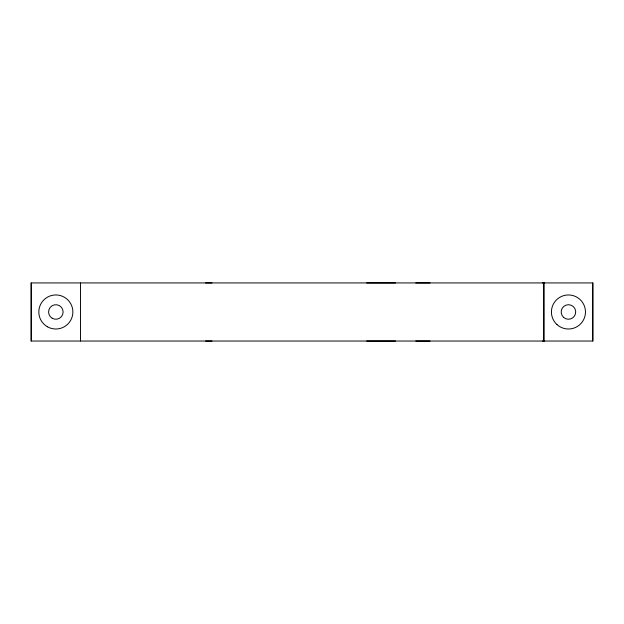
<?xml version="1.0" encoding="UTF-8"?>
<svg xmlns="http://www.w3.org/2000/svg" width="624" height="624" viewBox="0 0 624 624"><rect width="100%" height="100%" fill="white"/><g stroke="black" fill="none" stroke-linecap="round" stroke-linejoin="round"><path stroke-width="0.94" d="M31.2 341.032L31.2 282.929L592.8 282.929L592.8 341.032L31.2 341.032L31.2 282.929M430.045 282.929L415.787 282.929M430.045 341.032L415.787 341.032M395.46 282.929L366.639 282.929M395.46 341.032L366.639 341.032M542.467 282.929L544.128 282.929M542.467 341.032L544.128 341.032M205.577 282.922L212.004 282.929M205.577 341.032L212.004 341.032M592.8 282.929L592.8 341.032M544.097 282.929L544.097 341.032M543.598 282.929L543.598 341.032M80.496 282.929L80.496 341.032M563.558 317.351A7.262 7.262 0 0 0 575.546 313.529A7.262 7.262 0 0 0 566.241 305.058A7.262 7.262 0 0 0 563.558 317.351M556.982 324.574A17.035 17.035 0 0 0 585.086 315.611A17.035 17.035 0 0 0 563.277 295.753A17.035 17.035 0 0 0 556.982 324.574M47.33 326.726A17.035 17.035 0 0 0 72.875 311.977A17.035 17.035 0 0 0 47.33 297.227A17.035 17.035 0 0 0 47.33 326.726M52.213 318.271A7.262 7.262 0 0 0 63.11 311.977A7.262 7.262 0 0 0 52.213 305.69A7.262 7.262 0 0 0 52.213 318.271"/></g></svg>
